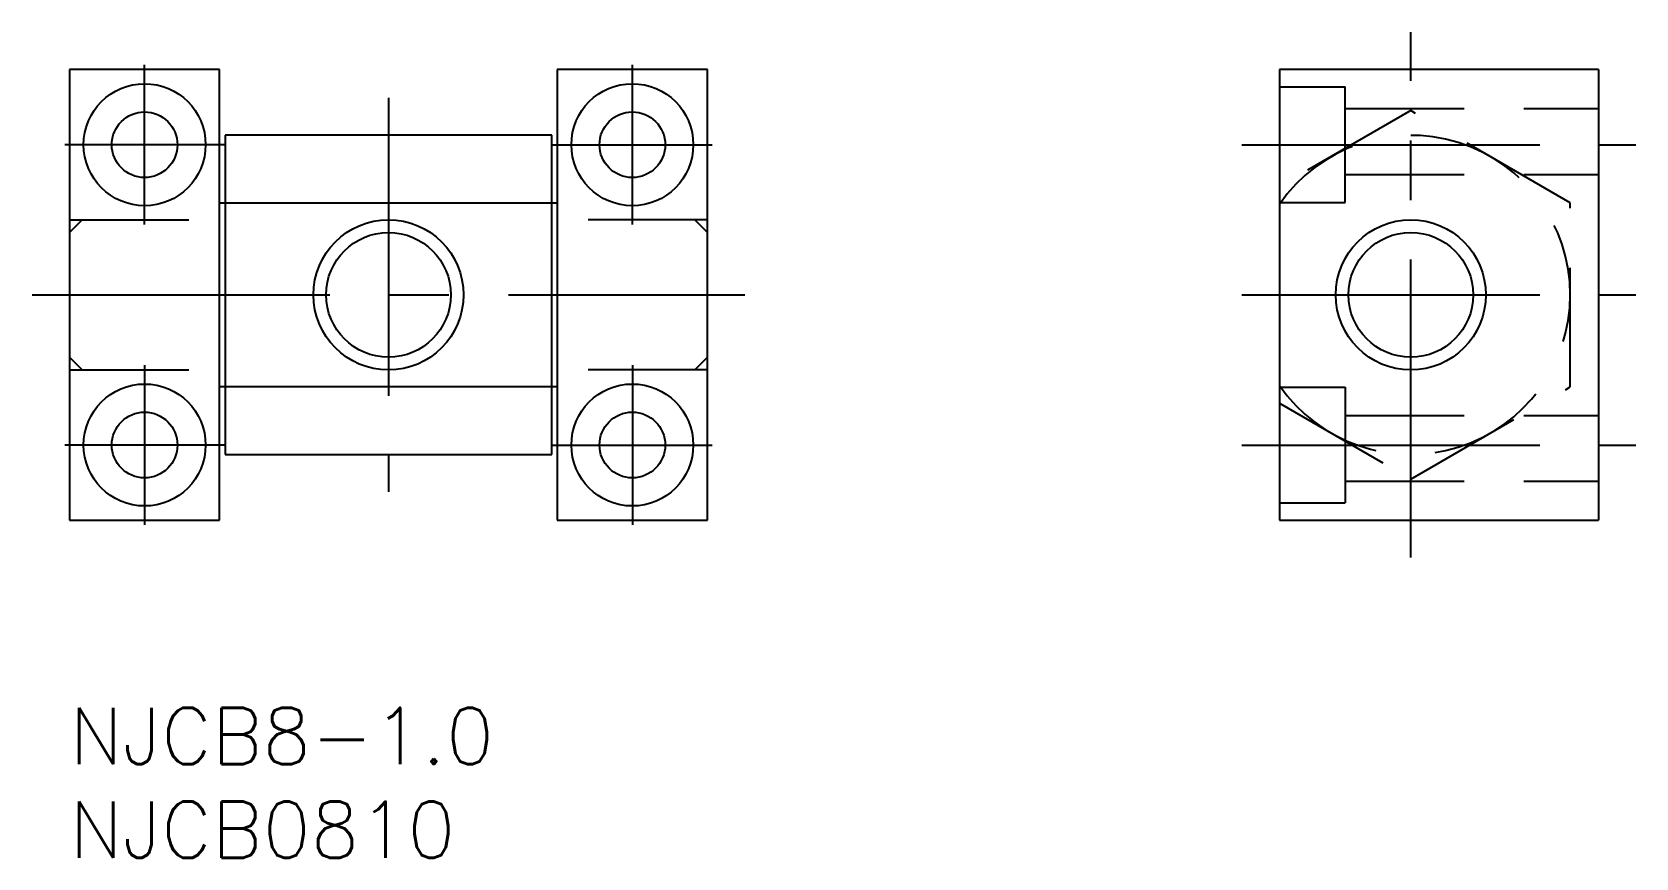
# Model space of a CAD drawing. Extents: x -2 to 83.5, y -8 to 36.
import ezdxf

# ---------------------------------------------------------------- set-up
doc = ezdxf.new("R2010")
doc.units = 0
doc.header["$LTSCALE"] = 0.5
doc.linetypes.add('CENTER', pattern=[50.8, 31.75, -6.35, 6.35, -6.35])
doc.linetypes.add('DASHED', pattern=[19.05, 12.7, -6.35])
for name, color, linetype in [('MSM_CENTER', 1, 'CENTER'), ('MSM_CONTINUOUS', 7, 'CONTINUOUS'), ('MSM_DASHED', 4, 'DASHED'), ('MSM_NARROW', 5, 'CONTINUOUS'), ('MSM_PART_NUMBER', 7, 'CONTINUOUS')]:
    doc.layers.add(name, color=color, linetype=linetype)
doc.styles.get("Standard").update_dxf_attribs({"font": 'txt.shx', "height": 3, "bigfont": 'bigfont.shx'})

# ---------------------------------------------------------------- blocks, each defined once
blk = doc.blocks.new('*U2')
at = {"layer": 'MSM_PART_NUMBER'}
blk.add_text('NJCB8-1.0', height=3, dxfattribs=at).set_placement((0, -3))
blk = doc.blocks.new('*U3')
at = {"layer": 'MSM_PART_NUMBER'}
blk.add_text('NJCB0810', height=3, dxfattribs=at).set_placement((0, -8))

msp = doc.modelspace()

# ---------------------------------------------------------------- linework, layer by layer
at = {"layer": 'MSM_CENTER'}
for p, q in [((71.5, 8), (71.5, 36)), ((4, 25.75), (4, 34.25)), ((30, 25.75), (30, 34.25)), ((17, 32.5), (17, 11.5)), ((8.25, 30), (-0.25, 30)), ((25.75, 30), (34.25, 30)), ((62.5, 30), (83.5, 30)), ((-2, 22), (36, 22)), ((62.5, 22), (83.5, 22)), ((4, 18.25), (4, 9.75)), ((30, 18.25), (30, 9.75)), ((8.25, 14), (-0.25, 14)), ((25.75, 14), (34.25, 14)), ((62.5, 14), (83.5, 14))]:
    msp.add_line(p, q, dxfattribs=at)
at = {"layer": 'MSM_CONTINUOUS'}
for p, q in [((8, 34), (0, 34)), ((0, 34), (0, 10)), ((8, 10), (8, 34)), ((34, 34), (26, 34)), ((26, 34), (26, 10)), ((34, 10), (34, 34)), ((64.5, 34), (64.5, 10)), ((81.5, 34), (64.5, 34)), ((81.5, 34), (81.5, 10)), ((25.7, 30.5), (8.3, 30.5)), ((8.3, 30.5), (8.3, 13.5)), ((25.7, 13.5), (25.7, 30.5)), ((8, 26.907), (26, 26.907)), ((26, 17.093), (8, 17.093)), ((8.3, 13.5), (25.7, 13.5)), ((0, 10), (8, 10)), ((26, 10), (34, 10)), ((64.5, 10), (81.5, 10))]:
    msp.add_line(p, q, dxfattribs=at)
for centre, radius in [((4, 30), 3.25), ((30, 30), 3.25), ((4, 30), 1.75), ((30, 30), 1.75), ((17, 22), 4), ((71.5, 22), 3.323), ((4, 14), 3.25), ((30, 14), 3.25), ((4, 14), 1.75), ((30, 14), 1.75)]:
    msp.add_circle(centre, radius, dxfattribs=at)
at = {"layer": 'MSM_DASHED'}
for p, q in [((64.5, 33.079), (68, 33.079)), ((68, 26.921), (68, 33.079)), ((71.5, 31.815), (64.5, 27.774)), ((68, 31.921), (81.5, 31.921)), ((80, 26.907), (71.5, 31.815)), ((68, 28.421), (81.5, 28.421)), ((64.5, 26.921), (68, 26.921)), ((80, 17.093), (80, 26.907)), ((0, 26), (8, 26)), ((0, 25.324), (0.676, 26)), ((34, 26), (26, 26)), ((34, 25.324), (33.324, 26)), ((0, 22), (0, 22)), ((34, 22), (34, 22)), ((0, 20.338), (0, 20.338)), ((34, 20.338), (34, 20.338)), ((0, 18.676), (0.676, 18)), ((0, 18), (8, 18)), ((34, 18), (26, 18)), ((34, 18.676), (33.324, 18)), ((64.5, 17.079), (68, 17.079)), ((68, 17.079), (68, 10.921)), ((71.5, 12.185), (80, 17.093)), ((64.5, 16.226), (71.5, 12.185)), ((68, 15.579), (81.5, 15.579)), ((68, 12.079), (81.5, 12.079)), ((64.5, 10.921), (68, 10.921))]:
    msp.add_line(p, q, dxfattribs=at)
msp.add_arc((71.5, 22), 8.5, 214.56032, 145.43968, dxfattribs=at)
at = {"layer": 'MSM_NARROW'}
for centre, radius in [((71.5, 22), 4), ((17, 22), 3.323)]:
    msp.add_circle(centre, radius, dxfattribs=at)

# ---------------------------------------------------------------- block references
at = {"layer": 'MSM_CONTINUOUS'}
for name in ['*U2', '*U3']:
    msp.add_blockref(name, (0, 0), dxfattribs=at)

doc.saveas('drawing.dxf')
